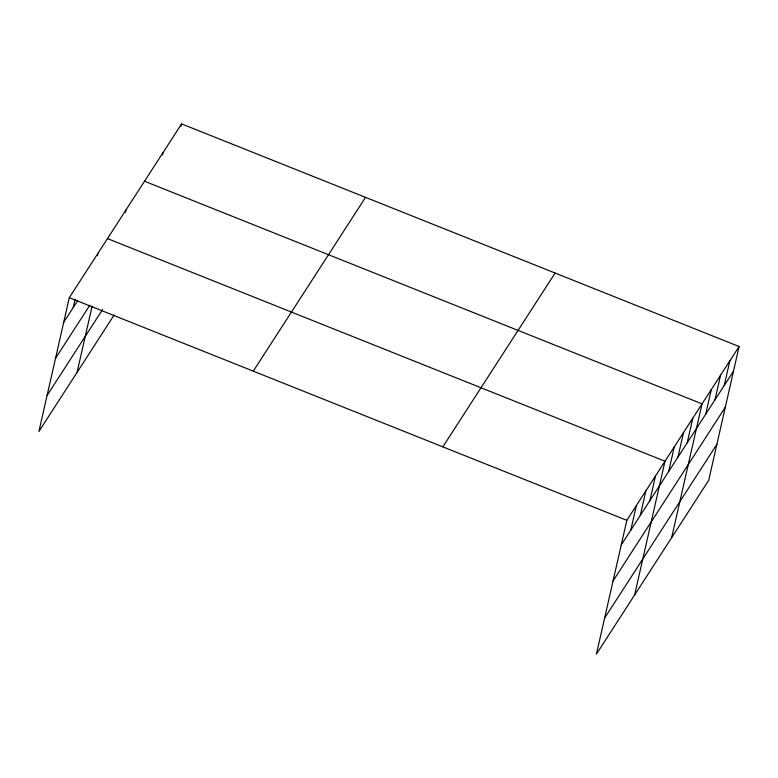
<?xml version="1.0" encoding="UTF-8"?>
<svg xmlns="http://www.w3.org/2000/svg" width="778" height="778" viewBox="0 0 778 778"><rect width="100%" height="100%" fill="white"/><g stroke="black" fill="none" stroke-linecap="round" stroke-linejoin="round"><path stroke-width="1.17" d="M739.1 346.521L626.825 520.326L596.425 654.113L708.7 480.318L739.1 346.521L181.575 123.887L69.3 297.682L38.9 431.479L114.123 315.032M73.239 307.553L75.106 299.345M97.396 255.709L97.931 253.365M77.071 372.38L92.105 306.211M125.462 212.258L125.997 209.914M162.514 154.91L163.049 152.556M181.041 126.231L181.575 123.887M630.764 530.197L636.365 505.554M640.313 515.425L645.905 490.782M649.854 500.653L655.455 476.01M634.605 595.024L664.995 461.228L107.471 238.593M668.662 471.536L674.263 446.893M677.92 457.201L683.522 432.558M687.188 442.857L692.79 418.214M671.647 537.666L702.048 403.879L144.523 181.235M705.714 414.178L711.316 389.535M714.972 399.843L720.574 375.2M724.24 385.509L729.842 360.866M63.699 322.325L77.693 300.658M55.51 358.347L89.869 305.161M47.079 395.457L102.55 309.595M253.278 371.155L365.553 197.349M442.838 446.854L555.113 273.049M621.223 544.97L733.498 371.164M613.045 580.991L725.32 407.186M604.613 618.102L716.888 444.296M69.3 297.682L626.825 520.326"/></g></svg>
